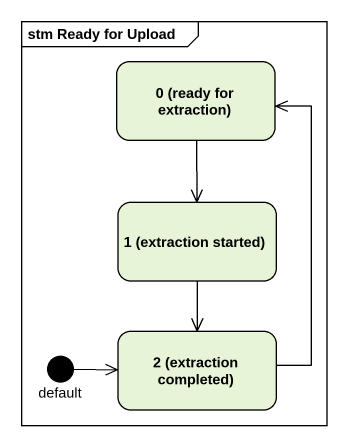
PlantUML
@startuml
mainframe stm Ready for Upload
hide empty description
state "0 (ready for extraction)" as s0_ready_for_extraction
state "1 (extraction started)" as s1_extraction_started
state "2 (extraction completed)" as s2_extraction_completed
state default <<start>>
s0_ready_for_extraction --> s1_extraction_started
s1_extraction_started --> s2_extraction_completed
s2_extraction_completed -up-> s0_ready_for_extraction
default -right-> s2_extraction_completed
@enduml
